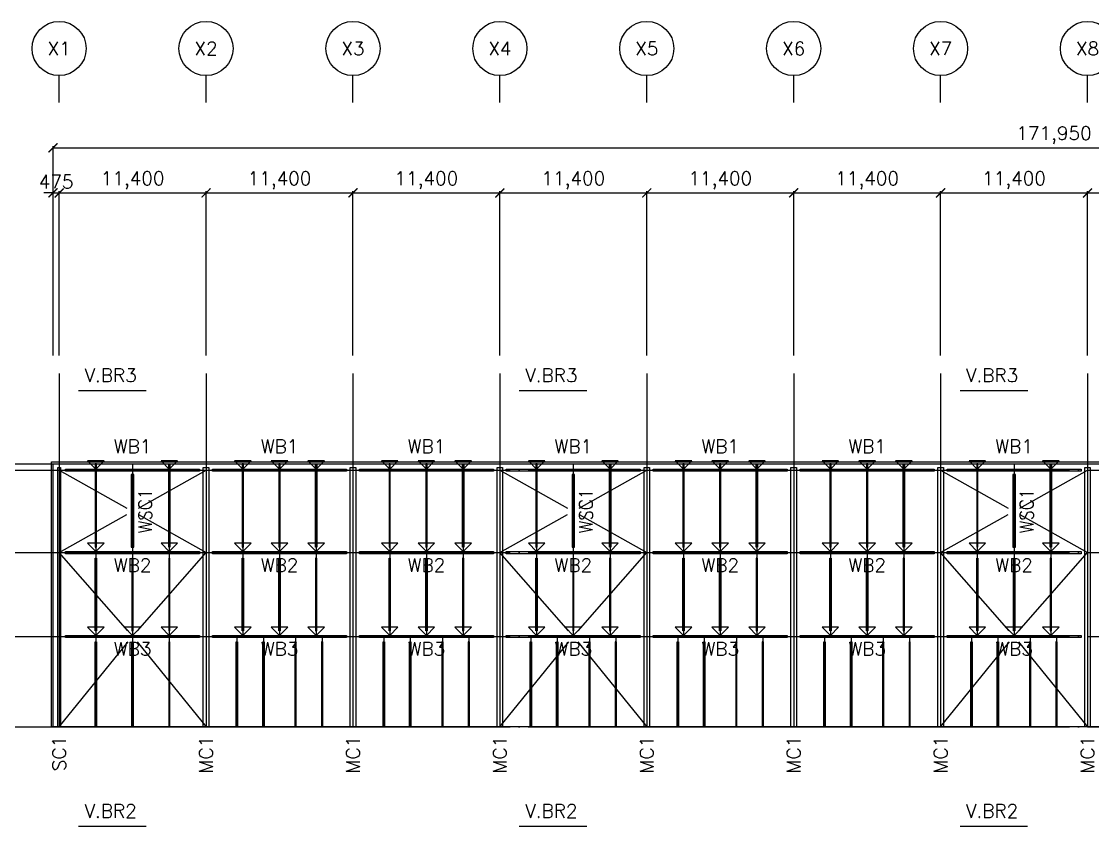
# Model space of a CAD drawing. Header units: metres. Extents: x -297536 to 1852864, y -630451 to -422551.
# Drawn here: x 1211764 to 1294884, y -574981 to -512380 of the extents above; entities that cross this region are included whole.
import ezdxf
from ezdxf.enums import TextEntityAlignment as Align

# ---------------------------------------------------------------- set-up
doc = ezdxf.new("R2010")
doc.units = ezdxf.units.M
doc.header["$LTSCALE"] = 700
doc.linetypes.add('CEN', pattern=[62, 60, -1, 0, -1])
for name, color, linetype in [('beam', 7, 'Continuous'), ('bl', 3, 'Continuous'), ('BR', 2, 'Continuous'), ('CEN', 152, 'CEN'), ('COL', 2, 'Continuous'), ('DIM', 7, 'Continuous'), ('HID', 251, 'Continuous'), ('MAIN', 1, 'Continuous'), ('sec', 4, 'Continuous'), ('SYM', 7, 'Continuous'), ('TEX', 3, 'Continuous')]:
    doc.layers.add(name, color=color, linetype=linetype)
doc.styles.add('HGTXT', font='romans.shx', dxfattribs={"bigfont": 'WHGTXT.shx'})
doc.styles.add('WHGTXT', font='romans.shx', dxfattribs={"bigfont": 'WHGTXT.shx'})
doc.dimstyles.new('KJ', dxfattribs={"dimscale": 700, "dimtxt": 1.5, "dimasz": 1, "dimexe": 0.18, "dimexo": 2, "dimgap": 0.5, "dimtad": 1, "dimdec": 0, "dimzin": 0, "dimdsep": 46, "dimlunit": 6, "dimtxsty": 'HGTXT', "dimblk": 'ARCHTICK', "dimcen": 0.09, "dimclrt": 3, "dimadec": 0, "dimazin": 0, "dimtfac": 1, "dimtdec": 0, "dimtix": 1, "dimtmove": 0, "dimatfit": 0, "dimldrblk": 'OBLIQUE', "dimfxl": 1, "dimtolj": 1, "dimtzin": 0, "dimarcsym": 0})

# ---------------------------------------------------------------- blocks, each defined once
blk = doc.blocks.new('_ArchTick')
at = {"color": 0, "linetype": 'ByBlock', "const_width": 0.15}
blk.add_lwpolyline([(-0.5, -0.5), (0.5, 0.5)], dxfattribs=at)
blk = doc.blocks.new('*D699')
at = {"layer": 'Defpoints', "color": 0, "transparency": 16777216}
for p in [(1214690, -525680), (1214215, -539680), (1214690, -539680)]:
    blk.add_point(p, dxfattribs=at)
at = {"layer": 'DIM', "color": 0, "lineweight": -2, "transparency": 16777216}
for p, q in [((1214215, -525680), (1213515, -525680)), ((1214215, -538280), (1214215, -525554)), ((1214215, -525680), (1214690, -525680)), ((1214690, -538280), (1214690, -525554)), ((1214690, -525680), (1215390, -525680))]:
    blk.add_line(p, q, dxfattribs=at)
at = {"layer": 'DIM', "color": 0, "lineweight": -2, "transparency": 16777216, "xscale": 700, "yscale": 700, "zscale": 700}
blk.add_blockref('_ArchTick', (1214215, -525680), dxfattribs=at)
at = {"layer": 'DIM', "color": 0, "lineweight": -2, "transparency": 16777216, "xscale": 700, "yscale": 700, "zscale": 700, "rotation": 180}
blk.add_blockref('_ArchTick', (1214690, -525680), dxfattribs=at)
at = {"layer": 'DIM', "color": 3, "transparency": 16777216, "insert": (1214452.5, -524805), "char_height": 1050, "attachment_point": 5, "style": 'HGTXT'}
blk.add_mtext('\\A1;475', dxfattribs=at)
blk = doc.blocks.new('_Oblique')
at = {"color": 0, "linetype": 'ByBlock', "lineweight": -2}
blk.add_line((-0.5, -0.5), (0.5, 0.5), dxfattribs=at)
blk = doc.blocks.new('*D700')
at = {"layer": 'Defpoints', "color": 0, "transparency": 16777216}
for p in [(1226090, -525680), (1214690, -539680), (1226090, -539680)]:
    blk.add_point(p, dxfattribs=at)
at = {"layer": 'DIM', "color": 0, "lineweight": -2, "transparency": 16777216}
for p, q in [((1214690, -538280), (1214690, -525554)), ((1214690, -525680), (1226090, -525680)), ((1226090, -538280), (1226090, -525554))]:
    blk.add_line(p, q, dxfattribs=at)
at = {"layer": 'DIM', "color": 0, "lineweight": -2, "transparency": 16777216, "xscale": 700, "yscale": 700, "zscale": 700, "rotation": 180}
blk.add_blockref('_ArchTick', (1214690, -525680), dxfattribs=at)
at = {"layer": 'DIM', "color": 0, "lineweight": -2, "transparency": 16777216, "xscale": 700, "yscale": 700, "zscale": 700}
blk.add_blockref('_ArchTick', (1226090, -525680), dxfattribs=at)
at = {"layer": 'DIM', "color": 3, "transparency": 16777216, "insert": (1220390, -524705), "char_height": 1050, "attachment_point": 5, "style": 'HGTXT'}
blk.add_mtext('\\A1;11,400', dxfattribs=at)
blk = doc.blocks.new('*D701')
at = {"layer": 'Defpoints', "color": 0, "transparency": 16777216}
for p in [(1237490, -525680), (1226090, -539680), (1237490, -539680)]:
    blk.add_point(p, dxfattribs=at)
at = {"layer": 'DIM', "color": 0, "lineweight": -2, "transparency": 16777216}
for p, q in [((1226090, -538280), (1226090, -525554)), ((1226090, -525680), (1237490, -525680)), ((1237490, -538280), (1237490, -525554))]:
    blk.add_line(p, q, dxfattribs=at)
at = {"layer": 'DIM', "color": 0, "lineweight": -2, "transparency": 16777216, "xscale": 700, "yscale": 700, "zscale": 700, "rotation": 180}
blk.add_blockref('_ArchTick', (1226090, -525680), dxfattribs=at)
at = {"layer": 'DIM', "color": 0, "lineweight": -2, "transparency": 16777216, "xscale": 700, "yscale": 700, "zscale": 700}
blk.add_blockref('_ArchTick', (1237490, -525680), dxfattribs=at)
at = {"layer": 'DIM', "color": 3, "transparency": 16777216, "insert": (1231790, -524705), "char_height": 1050, "attachment_point": 5, "style": 'HGTXT'}
blk.add_mtext('\\A1;11,400', dxfattribs=at)
blk = doc.blocks.new('*D702')
at = {"layer": 'Defpoints', "color": 0, "transparency": 16777216}
for p in [(1248890, -525680), (1237490, -539680), (1248890, -539680)]:
    blk.add_point(p, dxfattribs=at)
at = {"layer": 'DIM', "color": 0, "lineweight": -2, "transparency": 16777216}
for p, q in [((1237490, -538280), (1237490, -525554)), ((1237490, -525680), (1248890, -525680)), ((1248890, -538280), (1248890, -525554))]:
    blk.add_line(p, q, dxfattribs=at)
at = {"layer": 'DIM', "color": 0, "lineweight": -2, "transparency": 16777216, "xscale": 700, "yscale": 700, "zscale": 700, "rotation": 180}
blk.add_blockref('_ArchTick', (1237490, -525680), dxfattribs=at)
at = {"layer": 'DIM', "color": 0, "lineweight": -2, "transparency": 16777216, "xscale": 700, "yscale": 700, "zscale": 700}
blk.add_blockref('_ArchTick', (1248890, -525680), dxfattribs=at)
at = {"layer": 'DIM', "color": 3, "transparency": 16777216, "insert": (1243190, -524705), "char_height": 1050, "attachment_point": 5, "style": 'HGTXT'}
blk.add_mtext('\\A1;11,400', dxfattribs=at)
blk = doc.blocks.new('*D703')
at = {"layer": 'Defpoints', "color": 0, "transparency": 16777216}
for p in [(1260290, -525680), (1248890, -539680), (1260290, -539680)]:
    blk.add_point(p, dxfattribs=at)
at = {"layer": 'DIM', "color": 0, "lineweight": -2, "transparency": 16777216}
for p, q in [((1248890, -538280), (1248890, -525554)), ((1248890, -525680), (1260290, -525680)), ((1260290, -538280), (1260290, -525554))]:
    blk.add_line(p, q, dxfattribs=at)
at = {"layer": 'DIM', "color": 0, "lineweight": -2, "transparency": 16777216, "xscale": 700, "yscale": 700, "zscale": 700, "rotation": 180}
blk.add_blockref('_ArchTick', (1248890, -525680), dxfattribs=at)
at = {"layer": 'DIM', "color": 0, "lineweight": -2, "transparency": 16777216, "xscale": 700, "yscale": 700, "zscale": 700}
blk.add_blockref('_ArchTick', (1260290, -525680), dxfattribs=at)
at = {"layer": 'DIM', "color": 3, "transparency": 16777216, "insert": (1254590, -524705), "char_height": 1050, "attachment_point": 5, "style": 'HGTXT'}
blk.add_mtext('\\A1;11,400', dxfattribs=at)
blk = doc.blocks.new('*D704')
at = {"layer": 'Defpoints', "color": 0, "transparency": 16777216}
for p in [(1271690, -525680), (1260290, -539680), (1271690, -539680)]:
    blk.add_point(p, dxfattribs=at)
at = {"layer": 'DIM', "color": 0, "lineweight": -2, "transparency": 16777216}
for p, q in [((1260290, -538280), (1260290, -525554)), ((1260290, -525680), (1271690, -525680)), ((1271690, -538280), (1271690, -525554))]:
    blk.add_line(p, q, dxfattribs=at)
at = {"layer": 'DIM', "color": 0, "lineweight": -2, "transparency": 16777216, "xscale": 700, "yscale": 700, "zscale": 700, "rotation": 180}
blk.add_blockref('_ArchTick', (1260290, -525680), dxfattribs=at)
at = {"layer": 'DIM', "color": 0, "lineweight": -2, "transparency": 16777216, "xscale": 700, "yscale": 700, "zscale": 700}
blk.add_blockref('_ArchTick', (1271690, -525680), dxfattribs=at)
at = {"layer": 'DIM', "color": 3, "transparency": 16777216, "insert": (1265990, -524705), "char_height": 1050, "attachment_point": 5, "style": 'HGTXT'}
blk.add_mtext('\\A1;11,400', dxfattribs=at)
blk = doc.blocks.new('*D705')
at = {"layer": 'Defpoints', "color": 0, "transparency": 16777216}
for p in [(1283090, -525680), (1271690, -539680), (1283090, -539680)]:
    blk.add_point(p, dxfattribs=at)
at = {"layer": 'DIM', "color": 0, "lineweight": -2, "transparency": 16777216}
for p, q in [((1271690, -538280), (1271690, -525554)), ((1271690, -525680), (1283090, -525680)), ((1283090, -538280), (1283090, -525554))]:
    blk.add_line(p, q, dxfattribs=at)
at = {"layer": 'DIM', "color": 0, "lineweight": -2, "transparency": 16777216, "xscale": 700, "yscale": 700, "zscale": 700, "rotation": 180}
blk.add_blockref('_ArchTick', (1271690, -525680), dxfattribs=at)
at = {"layer": 'DIM', "color": 0, "lineweight": -2, "transparency": 16777216, "xscale": 700, "yscale": 700, "zscale": 700}
blk.add_blockref('_ArchTick', (1283090, -525680), dxfattribs=at)
at = {"layer": 'DIM', "color": 3, "transparency": 16777216, "insert": (1277390, -524705), "char_height": 1050, "attachment_point": 5, "style": 'HGTXT'}
blk.add_mtext('\\A1;11,400', dxfattribs=at)
blk = doc.blocks.new('*D707')
at = {"layer": 'Defpoints', "color": 0, "transparency": 16777216}
for p in [(1386165, -522180), (1214215, -539680), (1386165, -539680)]:
    blk.add_point(p, dxfattribs=at)
at = {"layer": 'DIM', "color": 0, "lineweight": -2, "transparency": 16777216}
for p, q in [((1214215, -538280), (1214215, -522054)), ((1214215, -522180), (1386165, -522180)), ((1386165, -538280), (1386165, -522054))]:
    blk.add_line(p, q, dxfattribs=at)
at = {"layer": 'DIM', "color": 0, "lineweight": -2, "transparency": 16777216, "xscale": 700, "yscale": 700, "zscale": 700, "rotation": 180}
blk.add_blockref('_ArchTick', (1214215, -522180), dxfattribs=at)
at = {"layer": 'DIM', "color": 0, "lineweight": -2, "transparency": 16777216, "xscale": 700, "yscale": 700, "zscale": 700}
blk.add_blockref('_ArchTick', (1386165, -522180), dxfattribs=at)
at = {"layer": 'DIM', "color": 3, "transparency": 16777216, "insert": (1300190, -521205), "char_height": 1050, "attachment_point": 5, "style": 'HGTXT'}
blk.add_mtext('\\A1;\\A1;171,950 OUT TO OUT OF STEEL', dxfattribs=at)
blk = doc.blocks.new('*D708')
at = {"layer": 'Defpoints', "color": 0, "transparency": 16777216}
for p in [(1294490, -525680), (1283090, -539680), (1294490, -539680)]:
    blk.add_point(p, dxfattribs=at)
at = {"layer": 'DIM', "color": 0, "lineweight": -2, "transparency": 16777216}
for p, q in [((1283090, -538280), (1283090, -525554)), ((1283090, -525680), (1294490, -525680)), ((1294490, -538280), (1294490, -525554))]:
    blk.add_line(p, q, dxfattribs=at)
at = {"layer": 'DIM', "color": 0, "lineweight": -2, "transparency": 16777216, "xscale": 700, "yscale": 700, "zscale": 700, "rotation": 180}
blk.add_blockref('_ArchTick', (1283090, -525680), dxfattribs=at)
at = {"layer": 'DIM', "color": 0, "lineweight": -2, "transparency": 16777216, "xscale": 700, "yscale": 700, "zscale": 700}
blk.add_blockref('_ArchTick', (1294490, -525680), dxfattribs=at)
at = {"layer": 'DIM', "color": 3, "transparency": 16777216, "insert": (1288790, -524705), "char_height": 1050, "attachment_point": 5, "style": 'HGTXT'}
blk.add_mtext('\\A1;11,400', dxfattribs=at)
blk = doc.blocks.new('*D709')
at = {"layer": 'Defpoints', "color": 0, "transparency": 16777216}
for p in [(1305890, -525680), (1294490, -539680), (1305890, -539680)]:
    blk.add_point(p, dxfattribs=at)
at = {"layer": 'DIM', "color": 0, "lineweight": -2, "transparency": 16777216}
for p, q in [((1294490, -538280), (1294490, -525554)), ((1294490, -525680), (1305890, -525680)), ((1305890, -538280), (1305890, -525554))]:
    blk.add_line(p, q, dxfattribs=at)
at = {"layer": 'DIM', "color": 0, "lineweight": -2, "transparency": 16777216, "xscale": 700, "yscale": 700, "zscale": 700, "rotation": 180}
blk.add_blockref('_ArchTick', (1294490, -525680), dxfattribs=at)
at = {"layer": 'DIM', "color": 0, "lineweight": -2, "transparency": 16777216, "xscale": 700, "yscale": 700, "zscale": 700}
blk.add_blockref('_ArchTick', (1305890, -525680), dxfattribs=at)
at = {"layer": 'DIM', "color": 3, "transparency": 16777216, "insert": (1300190, -524705), "char_height": 1050, "attachment_point": 5, "style": 'HGTXT'}
blk.add_mtext('\\A1;11,400', dxfattribs=at)
blk = doc.blocks.new('MARKER')
at = {"color": 3}
for p, q in [((584.404724, 584.404724), (-584.40472, 584.404724)), ((-584.40472, 584.404724), (0, 0)), ((0, 0), (584.404724, 584.404724))]:
    blk.add_line(p, q, dxfattribs=at)

msp = doc.modelspace()

# ---------------------------------------------------------------- linework, layer by layer
at = {"layer": 'beam'}
for points in [[(1215190, -547105), (1225590, -547105), (1225590, -547255), (1215190, -547255)], [(1226590, -547105), (1236990, -547105), (1236990, -547255), (1226590, -547255)], [(1237990, -547105), (1248390, -547105), (1248390, -547255), (1237990, -547255)], [(1249390, -547105), (1259790, -547105), (1259790, -547255), (1249390, -547255)], [(1260790, -547105), (1271190, -547105), (1271190, -547255), (1260790, -547255)], [(1272190, -547105), (1282590, -547105), (1282590, -547255), (1272190, -547255)], [(1283590, -547105), (1293990, -547105), (1293990, -547255), (1283590, -547255)], [(1215190, -553480), (1225590, -553480), (1225590, -553680), (1215190, -553680)], [(1226590, -553480), (1236990, -553480), (1236990, -553680), (1226590, -553680)], [(1237990, -553480), (1248390, -553480), (1248390, -553680), (1237990, -553680)], [(1249390, -553480), (1259790, -553480), (1259790, -553680), (1249390, -553680)], [(1260790, -553480), (1271190, -553480), (1271190, -553680), (1260790, -553680)], [(1272190, -553480), (1282590, -553480), (1282590, -553680), (1272190, -553680)], [(1283590, -553480), (1293990, -553480), (1293990, -553680), (1283590, -553680)], [(1215190, -560005), (1225590, -560005), (1225590, -560155), (1215190, -560155)], [(1226590, -560005), (1236990, -560005), (1236990, -560155), (1226590, -560155)], [(1237990, -560005), (1248390, -560005), (1248390, -560155), (1237990, -560155)], [(1249390, -560005), (1259790, -560005), (1259790, -560155), (1249390, -560155)], [(1260790, -560005), (1271190, -560005), (1271190, -560155), (1260790, -560155)], [(1272190, -560005), (1282590, -560005), (1282590, -560155), (1272190, -560155)], [(1283590, -560005), (1293990, -560005), (1293990, -560155), (1283590, -560155)]]:
    msp.add_lwpolyline(points, close=True, dxfattribs=at)
at = {"layer": 'bl'}
msp.add_lwpolyline([(1214215, -546680), (1386165, -546680), (1386165, -567080), (1214215, -567080)], close=True, dxfattribs=at)
at = {"layer": 'BR'}
for points in [[(1214690, -547180), (1219940, -550127.4)], [(1220840, -550127.4), (1226090, -547180)], [(1248890, -547180), (1254140, -550127.4)], [(1255040, -550127.4), (1260290, -547180)], [(1283090, -547180), (1288340, -550127.4)], [(1289240, -550127.4), (1294490, -547180)], [(1214690, -553580), (1219940, -550632.6)], [(1220840, -550632.6), (1226090, -553580)], [(1248890, -553580), (1254140, -550632.6)], [(1255040, -550632.6), (1260290, -553580)], [(1283090, -553580), (1288340, -550632.6)], [(1289240, -550632.6), (1294490, -553580)], [(1220017.3, -559655), (1214690, -553580)], [(1220762.7, -559655), (1226090, -553580)], [(1254217.3, -559655), (1248890, -553580)], [(1254962.7, -559655), (1260290, -553580)], [(1288417.3, -559655), (1283090, -553580)], [(1289162.7, -559655), (1294490, -553580)], [(1214690, -567080), (1220043.9, -560505)], [(1220736.1, -560505), (1226090, -567080)], [(1248890, -567080), (1254243.9, -560505)], [(1254936.1, -560505), (1260290, -567080)], [(1283090, -567080), (1288443.9, -560505)], [(1289136.1, -560505), (1294490, -567080)]]:
    msp.add_lwpolyline(points, dxfattribs=at)
at = {"layer": 'CEN'}
for p, q in [((1214690, -539680), (1214690, -567080)), ((1226090, -539680), (1226090, -567080)), ((1237490, -539680), (1237490, -567080)), ((1248890, -539680), (1248890, -567080)), ((1260290, -539680), (1260290, -567080)), ((1271690, -539680), (1271690, -567080)), ((1283090, -539680), (1283090, -567080)), ((1294490, -539680), (1294490, -567080)), ((1207690, -546680), (1392690, -546680)), ((1217540, -546680), (1217540, -567080)), ((1220390, -546680), (1220390, -567080)), ((1223240, -546680), (1223240, -567080)), ((1228940, -546680), (1228940, -560080)), ((1231790, -546680), (1231790, -560080)), ((1234640, -546680), (1234640, -560080)), ((1240340, -546680), (1240340, -560080)), ((1243190, -546680), (1243190, -560080)), ((1246040, -546680), (1246040, -560080)), ((1251740, -546680), (1251740, -560080)), ((1254590, -546680), (1254590, -560080)), ((1257440, -546680), (1257440, -560080)), ((1263140, -546680), (1263140, -560080)), ((1265990, -546680), (1265990, -560080)), ((1268840, -546680), (1268840, -560080)), ((1274540, -546680), (1274540, -560080)), ((1277390, -546680), (1277390, -560080)), ((1280240, -546680), (1280240, -560080)), ((1285940, -546680), (1285940, -560080)), ((1288790, -546680), (1288790, -560080)), ((1291640, -546680), (1291640, -560080)), ((1207690, -547180), (1392690, -547180)), ((1207690, -553580), (1392690, -553580)), ((1207690, -560080), (1392690, -560080)), ((1228490, -560080), (1228490, -567080)), ((1230540, -560080), (1230540, -567080)), ((1233040, -560080), (1233040, -567080)), ((1235090, -560080), (1235090, -567080)), ((1239890, -560080), (1239890, -567080)), ((1241940, -560080), (1241940, -567080)), ((1244440, -560080), (1244440, -567080)), ((1246490, -560080), (1246490, -567080)), ((1251290, -560080), (1251290, -567080)), ((1253340, -560080), (1253340, -567080)), ((1255840, -560080), (1255840, -567080)), ((1257890, -560080), (1257890, -567080)), ((1262690, -560080), (1262690, -567080)), ((1264740, -560080), (1264740, -567080)), ((1267240, -560080), (1267240, -567080)), ((1269290, -560080), (1269290, -567080)), ((1274090, -560080), (1274090, -567080)), ((1276140, -560080), (1276140, -567080)), ((1278640, -560080), (1278640, -567080)), ((1280690, -560080), (1280690, -567080)), ((1285490, -560080), (1285490, -567080)), ((1287540, -560080), (1287540, -567080)), ((1290040, -560080), (1290040, -567080)), ((1292090, -560080), (1292090, -567080)), ((1207690, -567080), (1392690, -567080))]:
    msp.add_line(p, q, dxfattribs=at)
at = {"layer": 'COL'}
for points in [[(1214590, -546980), (1214790, -546980), (1214790, -567080), (1214590, -567080)], [(1220290, -553155), (1220490, -553155), (1220490, -547530), (1220290, -547530)], [(1254490, -553155), (1254690, -553155), (1254690, -547530), (1254490, -547530)], [(1288690, -553155), (1288890, -553155), (1288890, -547530), (1288690, -547530)]]:
    msp.add_lwpolyline(points, close=True, dxfattribs=at)
at = {"layer": 'DIM'}
for points in [[(1216197.5, -548026.3, 0, 350, 0), (1216197.5, -546976.3, 0, 0, 0), (1216197.5, -541008.8, 0, 0, 0)], [(1216197.5, -552733.7, 0, 350, 0), (1216197.5, -551683.7, 0, 0, 0), (1216197.5, -541008.8, 0, 0, 0)], [(1250397.5, -548026.3, 0, 350, 0), (1250397.5, -546976.3, 0, 0, 0), (1250397.5, -541008.8, 0, 0, 0)], [(1250397.5, -552733.7, 0, 350, 0), (1250397.5, -551683.7, 0, 0, 0), (1250397.5, -541008.8, 0, 0, 0)], [(1284597.5, -548026.3, 0, 350, 0), (1284597.5, -546976.3, 0, 0, 0), (1284597.5, -541008.8, 0, 0, 0)], [(1284597.5, -552733.7, 0, 350, 0), (1284597.5, -551683.7, 0, 0, 0), (1284597.5, -541008.8, 0, 0, 0)], [(1216197.5, -555299.1, 0, 350, 0), (1216197.5, -556349.1, 0, 0, 0), (1216197.5, -574806, 0, 0, 0)], [(1250397.5, -555299.1, 0, 350, 0), (1250397.5, -556349.1, 0, 0, 0), (1250397.5, -574806, 0, 0, 0)], [(1284597.5, -555299.1, 0, 350, 0), (1284597.5, -556349.1, 0, 0, 0), (1284597.5, -574806, 0, 0, 0)], [(1217490, -564827.3, 0, 350, 0), (1216440, -564827.3, 0, 0, 0), (1209511, -564827.3, 0, 0, 0)], [(1220340, -564827.3, 0, 350, 0), (1219290, -564827.3, 0, 0, 0), (1209511, -564827.3, 0, 0, 0)], [(1216197.5, -565228.7, 0, 350, 0), (1216197.5, -566278.7, 0, 0, 0), (1216197.5, -574806, 0, 0, 0)], [(1250397.5, -565228.7, 0, 350, 0), (1250397.5, -566278.7, 0, 0, 0), (1250397.5, -574806, 0, 0, 0)], [(1284597.5, -565228.7, 0, 350, 0), (1284597.5, -566278.7, 0, 0, 0), (1284597.5, -574806, 0, 0, 0)]]:
    msp.add_lwpolyline(points, format="xyseb", dxfattribs=at)
for points in [[(1216197.5, -541008.8), (1221449, -541008.8)], [(1250397.5, -541008.8), (1255649, -541008.8)], [(1284597.5, -541008.8), (1289849, -541008.8)], [(1216197.5, -574806), (1221433.2, -574806)], [(1250397.5, -574806), (1255633.2, -574806)], [(1284597.5, -574806), (1289833.2, -574806)]]:
    msp.add_lwpolyline(points, dxfattribs=at)
at = {"layer": 'HID'}
msp.add_lwpolyline([(1214090, -546530), (1386290, -546530), (1386290, -567080), (1214090, -567080)], close=True, dxfattribs=at)
at = {"layer": 'MAIN'}
for points in [[(1225875, -546980), (1226305, -546980), (1226305, -567080), (1225875, -567080)], [(1237275, -546980), (1237705, -546980), (1237705, -567080), (1237275, -567080)], [(1248675, -546980), (1249105, -546980), (1249105, -567080), (1248675, -567080)], [(1260075, -546980), (1260505, -546980), (1260505, -567080), (1260075, -567080)], [(1271475, -546980), (1271905, -546980), (1271905, -567080), (1271475, -567080)], [(1282875, -546980), (1283305, -546980), (1283305, -567080), (1282875, -567080)], [(1294275, -546980), (1294705, -546980), (1294705, -567080), (1294275, -567080)]]:
    msp.add_lwpolyline(points, close=True, dxfattribs=at)
at = {"layer": 'sec'}
for points in [[(1217490, -553155), (1217590, -553155), (1217590, -546680), (1217490, -546680)], [(1223290, -553155), (1223190, -553155), (1223190, -546680), (1223290, -546680)], [(1228890, -553155), (1228990, -553155), (1228990, -546680), (1228890, -546680)], [(1231740, -553155), (1231840, -553155), (1231840, -546680), (1231740, -546680)], [(1234690, -553155), (1234590, -553155), (1234590, -546680), (1234690, -546680)], [(1240290, -553155), (1240390, -553155), (1240390, -546680), (1240290, -546680)], [(1243140, -553155), (1243240, -553155), (1243240, -546680), (1243140, -546680)], [(1246090, -553155), (1245990, -553155), (1245990, -546680), (1246090, -546680)], [(1251690, -553155), (1251790, -553155), (1251790, -546680), (1251690, -546680)], [(1257490, -553155), (1257390, -553155), (1257390, -546680), (1257490, -546680)], [(1263090, -553155), (1263190, -553155), (1263190, -546680), (1263090, -546680)], [(1265940, -553155), (1266040, -553155), (1266040, -546680), (1265940, -546680)], [(1268890, -553155), (1268790, -553155), (1268790, -546680), (1268890, -546680)], [(1274490, -553155), (1274590, -553155), (1274590, -546680), (1274490, -546680)], [(1277340, -553155), (1277440, -553155), (1277440, -546680), (1277340, -546680)], [(1280290, -553155), (1280190, -553155), (1280190, -546680), (1280290, -546680)], [(1285890, -553155), (1285990, -553155), (1285990, -546680), (1285890, -546680)], [(1291690, -553155), (1291590, -553155), (1291590, -546680), (1291690, -546680)], [(1217490, -554005), (1217590, -554005), (1217590, -559655), (1217490, -559655)], [(1220340, -559655), (1220440, -559655), (1220440, -554030), (1220340, -554030)], [(1223290, -554005), (1223190, -554005), (1223190, -559655), (1223290, -559655)], [(1228890, -554005), (1228990, -554005), (1228990, -559655), (1228890, -559655)], [(1231740, -554005), (1231840, -554005), (1231840, -559655), (1231740, -559655)], [(1234690, -554005), (1234590, -554005), (1234590, -559655), (1234690, -559655)], [(1240290, -554005), (1240390, -554005), (1240390, -559655), (1240290, -559655)], [(1243140, -554005), (1243240, -554005), (1243240, -559655), (1243140, -559655)], [(1246090, -554005), (1245990, -554005), (1245990, -559655), (1246090, -559655)], [(1251690, -554005), (1251790, -554005), (1251790, -559655), (1251690, -559655)], [(1254540, -559655), (1254640, -559655), (1254640, -554030), (1254540, -554030)], [(1257490, -554005), (1257390, -554005), (1257390, -559655), (1257490, -559655)], [(1263090, -554005), (1263190, -554005), (1263190, -559655), (1263090, -559655)], [(1265940, -554005), (1266040, -554005), (1266040, -559655), (1265940, -559655)], [(1268890, -554005), (1268790, -554005), (1268790, -559655), (1268890, -559655)], [(1274490, -554005), (1274590, -554005), (1274590, -559655), (1274490, -559655)], [(1277340, -554005), (1277440, -554005), (1277440, -559655), (1277340, -559655)], [(1280290, -554005), (1280190, -554005), (1280190, -559655), (1280290, -559655)], [(1285890, -554005), (1285990, -554005), (1285990, -559655), (1285890, -559655)], [(1288740, -554005), (1288840, -554005), (1288840, -559655), (1288740, -559655)], [(1291690, -554005), (1291590, -554005), (1291590, -559655), (1291690, -559655)], [(1217490, -560505), (1217590, -560505), (1217590, -567080), (1217490, -567080)], [(1220340, -560505), (1220440, -560505), (1220440, -567080), (1220340, -567080)], [(1223290, -560505), (1223190, -560505), (1223190, -567080), (1223290, -567080)], [(1228440, -560505), (1228540, -560505), (1228540, -567080), (1228440, -567080)], [(1230490, -560505), (1230590, -560505), (1230590, -567080), (1230490, -567080)], [(1233090, -560505), (1232990, -560505), (1232990, -567080), (1233090, -567080)], [(1235140, -560505), (1235040, -560505), (1235040, -567080), (1235140, -567080)], [(1239840, -560505), (1239940, -560505), (1239940, -567080), (1239840, -567080)], [(1241890, -560505), (1241990, -560505), (1241990, -567080), (1241890, -567080)], [(1244490, -560505), (1244390, -560505), (1244390, -567080), (1244490, -567080)], [(1246540, -560505), (1246440, -560505), (1246440, -567080), (1246540, -567080)], [(1251240, -560505), (1251340, -560505), (1251340, -567080), (1251240, -567080)], [(1253290, -560505), (1253390, -560505), (1253390, -567080), (1253290, -567080)], [(1255890, -560505), (1255790, -560505), (1255790, -567080), (1255890, -567080)], [(1257940, -560505), (1257840, -560505), (1257840, -567080), (1257940, -567080)], [(1262640, -560505), (1262740, -560505), (1262740, -567080), (1262640, -567080)], [(1264690, -560505), (1264790, -560505), (1264790, -567080), (1264690, -567080)], [(1267290, -560505), (1267190, -560505), (1267190, -567080), (1267290, -567080)], [(1269340, -560505), (1269240, -560505), (1269240, -567080), (1269340, -567080)], [(1274040, -560505), (1274140, -560505), (1274140, -567080), (1274040, -567080)], [(1276090, -560505), (1276190, -560505), (1276190, -567080), (1276090, -567080)], [(1278690, -560505), (1278590, -560505), (1278590, -567080), (1278690, -567080)], [(1280740, -560505), (1280640, -560505), (1280640, -567080), (1280740, -567080)], [(1285440, -560505), (1285540, -560505), (1285540, -567080), (1285440, -567080)], [(1287490, -560505), (1287590, -560505), (1287590, -567080), (1287490, -567080)], [(1290090, -560505), (1289990, -560505), (1289990, -567080), (1290090, -567080)], [(1292140, -560505), (1292040, -560505), (1292040, -567080), (1292140, -567080)]]:
    msp.add_lwpolyline(points, close=True, dxfattribs=at)
at = {"layer": 'SYM'}
for p, q in [((1214690, -518680), (1214690, -516580)), ((1226090, -518680), (1226090, -516580)), ((1237490, -518680), (1237490, -516580)), ((1248890, -518680), (1248890, -516580)), ((1260290, -518680), (1260290, -516580)), ((1271690, -518680), (1271690, -516580)), ((1283090, -518680), (1283090, -516580)), ((1294490, -518680), (1294490, -516580))]:
    msp.add_line(p, q, dxfattribs=at)
for centre in [(1214690, -514480), (1226090, -514480), (1237490, -514480), (1248890, -514480), (1260290, -514480), (1271690, -514480), (1283090, -514480), (1294490, -514480)]:
    msp.add_circle(centre, 2100, dxfattribs=at)

# ---------------------------------------------------------------- block references
at = {"color": 3, "xscale": 1.09375, "yscale": 1.09375, "zscale": 1.09375}
for p in [(1217540, -547105), (1223240, -547105), (1228940, -547105), (1231790, -547105), (1234640, -547105), (1240340, -547105), (1243190, -547105), (1246040, -547105), (1251740, -547105), (1257440, -547105), (1263140, -547105), (1265990, -547105), (1268840, -547105), (1274540, -547105), (1277390, -547105), (1280240, -547105), (1285940, -547105), (1291640, -547105), (1217540, -553480), (1223240, -553480), (1228940, -553480), (1231790, -553480), (1234640, -553480), (1240340, -553480), (1243190, -553480), (1246040, -553480), (1251740, -553480), (1257440, -553480), (1263140, -553480), (1265990, -553480), (1268840, -553480), (1274540, -553480), (1277390, -553480), (1280240, -553480), (1285940, -553480), (1291640, -553480), (1217540, -560005), (1220390, -560005), (1223240, -560005), (1228940, -560005), (1231790, -560005), (1234640, -560005), (1240340, -560005), (1243190, -560005), (1246040, -560005), (1251740, -560005), (1254590, -560005), (1257440, -560005), (1263140, -560005), (1265990, -560005), (1268840, -560005), (1274540, -560005), (1277390, -560005), (1280240, -560005), (1285940, -560005), (1288790, -560005), (1291640, -560005)]:
    msp.add_blockref('MARKER', p, dxfattribs=at)

# ---------------------------------------------------------------- texts
at = {"layer": 'TEX', "style": 'WHGTXT'}
for s, p in [('X1', (1214690, -514480)), ('X2', (1226090, -514480)), ('X3', (1237490, -514480)), ('X4', (1248890, -514480)), ('X5', (1260290, -514480)), ('X6', (1271690, -514480)), ('X7', (1283090, -514480)), ('X8', (1294490, -514480))]:
    msp.add_text(s, height=1050, dxfattribs=at).set_placement(p, align=Align.MIDDLE)
at = {"layer": 'TEX', "color": 3, "style": 'WHGTXT'}
for s, p in [('V.BR3', (1216663.1, -540658.8)), ('V.BR3', (1250863.1, -540658.8)), ('V.BR3', (1285063.1, -540658.8)), ('V.BR2', (1216663.1, -574456)), ('V.BR2', (1250863.1, -574456)), ('V.BR2', (1285063.1, -574456))]:
    msp.add_text(s, height=1050, dxfattribs=at).set_placement(p, align=Align.BOTTOM_LEFT)
for p in [(1220390, -546180), (1231790, -546180), (1243190, -546180), (1254590, -546180), (1265990, -546180), (1277390, -546180), (1288790, -546180)]:
    msp.add_text('WB1', height=1050, dxfattribs=at).set_placement(p, align=Align.BOTTOM_CENTER)
at = {"layer": 'TEX', "color": 3, "style": 'WHGTXT', "width": 0.9}
for p in [(1220840, -550342.5), (1255040, -550342.5), (1289240, -550342.5)]:
    msp.add_text('WSC1', height=1050, rotation=90, dxfattribs=at).set_placement(p, align=Align.TOP_CENTER)
at = {"layer": 'TEX', "color": 3, "style": 'WHGTXT'}
for s, p in [('WB2', (1220390, -554030)), ('WB2', (1231790, -554030)), ('WB2', (1243190, -554030)), ('WB2', (1254590, -554030)), ('WB2', (1265990, -554030)), ('WB2', (1277390, -554030)), ('WB2', (1288790, -554030)), ('WB3', (1220390, -560517.5)), ('WB3', (1231790, -560517.5)), ('WB3', (1243190, -560517.5)), ('WB3', (1254590, -560517.5)), ('WB3', (1265990, -560517.5)), ('WB3', (1277390, -560517.5)), ('WB3', (1288790, -560517.5))]:
    msp.add_text(s, height=1050, dxfattribs=at).set_placement(p, align=Align.TOP_CENTER)
msp.add_text('SC1', height=1050, rotation=90, dxfattribs=at).set_placement((1214690, -567780), align=Align.MIDDLE_RIGHT)
at = {"layer": 'TEX', "color": 1, "style": 'WHGTXT'}
for p in [(1226090, -567780), (1237490, -567780), (1248890, -567780), (1260290, -567780), (1271690, -567780), (1283090, -567780), (1294490, -567780)]:
    msp.add_text('MC1', height=1050, rotation=90, dxfattribs=at).set_placement(p, align=Align.MIDDLE_RIGHT)

# ---------------------------------------------------------------- dimensions: what is measured, and where the dimension line sits
at = {"layer": 'DIM'}
dim = msp.add_linear_dim(base=(1386165, -522180), p1=(1214215, -539680), p2=(1386165, -539680), angle=180, text='\\A1;<> OUT TO OUT OF STEEL', dimstyle='KJ', override={"dimtxsty": 'HGTXT', "dimldrblk": 'Oblique'}, dxfattribs=at)
dim.commit()
dim.dimension.update_dxf_attribs({"geometry": '*D707', "text_midpoint": (1300190, -521205)})
for base, p1, p2, picture, middle in [((1214690, -525680), (1214215, -539680), (1214690, -539680), '*D699', (1214452.5, -524805)), ((1226090, -525680), (1214690, -539680), (1226090, -539680), '*D700', (1220390, -524705)), ((1237490, -525680), (1226090, -539680), (1237490, -539680), '*D701', (1231790, -524705)), ((1248890, -525680), (1237490, -539680), (1248890, -539680), '*D702', (1243190, -524705)), ((1260290, -525680), (1248890, -539680), (1260290, -539680), '*D703', (1254590, -524705)), ((1271690, -525680), (1260290, -539680), (1271690, -539680), '*D704', (1265990, -524705)), ((1283090, -525680), (1271690, -539680), (1283090, -539680), '*D705', (1277390, -524705)), ((1294490, -525680), (1283090, -539680), (1294490, -539680), '*D708', (1288790, -524705)), ((1305890, -525680), (1294490, -539680), (1305890, -539680), '*D709', (1300190, -524705))]:
    dim = msp.add_linear_dim(base=base, p1=p1, p2=p2, angle=180, dimstyle='KJ', override={"dimtxsty": 'HGTXT', "dimldrblk": 'Oblique'}, dxfattribs=at)
    dim.commit()
    dim.dimension.update_dxf_attribs({"geometry": picture, "text_midpoint": middle})

doc.saveas('drawing.dxf')
